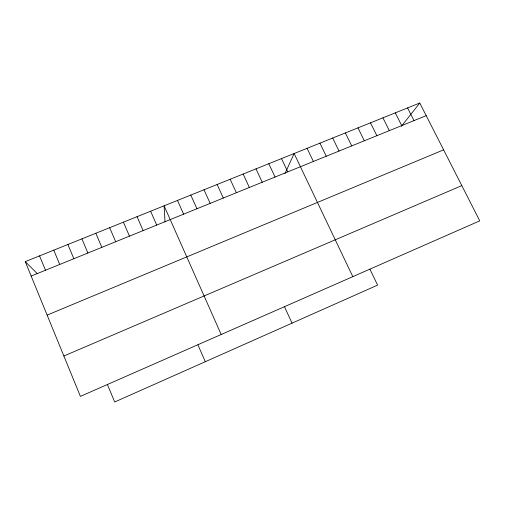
<?xml version="1.0" encoding="UTF-8"?>
<svg xmlns="http://www.w3.org/2000/svg" width="505" height="505" viewBox="0 0 505 505"><rect width="100%" height="100%" fill="white"/><g stroke="black" fill="none" stroke-linecap="round" stroke-linejoin="round"><path stroke-width="0.76" d="M284.971 173.568L294.137 153.526L352.812 276.645M401.412 126.282L419.769 103.02L479.75 220.855L80.402 396.381L25.25 261.634L419.769 103.02M63.876 356.012L461.816 185.613M47.135 315.107L443.611 149.852M31.152 276.058L426.207 115.664M25.25 261.634L37.408 273.76M407.567 107.925L413.986 120.626M395.282 112.861L401.696 125.612M382.923 117.829L389.317 130.637M370.487 122.835L376.869 135.694M357.963 127.866L364.332 140.781M345.363 132.935L351.72 145.907M332.681 138.029L339.019 151.058M319.918 143.161L326.243 156.247M369.969 269.241L377.601 285.117L114.692 401.98L107.477 384.627M307.072 148.325L313.378 161.474M281.506 158.608L287.781 171.864M268.793 163.715L275.055 177.034M256.003 168.859L262.24 182.236M243.126 174.036L249.35 187.469M230.166 179.25L236.372 192.733M284.523 306.8L292.035 323.149M217.125 184.489L223.311 198.036M203.995 189.766L210.168 203.376M190.783 195.082L196.937 208.748M177.482 200.428L183.618 214.152M221.19 334.499L164.1 205.806L165.021 221.941M150.623 211.229L156.72 225.078M197.928 344.871L205.301 361.706M137.057 216.677L143.136 230.589M123.409 222.168L129.463 236.144M109.661 227.692L115.702 241.731M95.83 233.253L101.846 247.355M81.905 238.852L87.895 253.018M67.878 244.489L73.856 258.718M53.764 250.164L59.716 264.462M39.554 255.877L45.482 270.238"/></g></svg>
